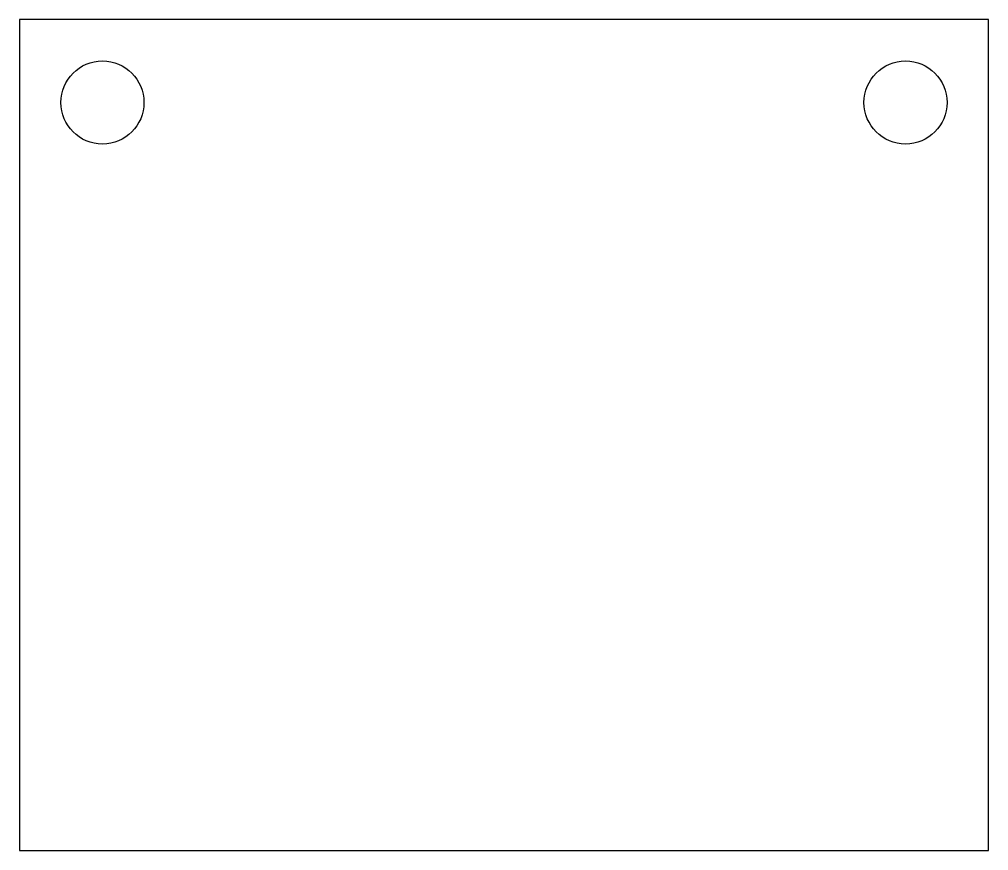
# Paper-space layout '_Front' of a CAD drawing. Header units: millimetres. Extents: x -13.2 to 21.8, y -21.9 to 8.1.
import ezdxf

# ---------------------------------------------------------------- set-up
doc = ezdxf.new("R2010")
doc.units = ezdxf.units.MM

psp = doc.layouts.new('_Front')

# ---------------------------------------------------------------- linework, layer by layer
at = {"color": 7, "linetype": 'Continuous', "lineweight": 25}
for p, q in [((21.8, 8.063), (-13.2, 8.063)), ((-13.2, 8.063), (-13.2, -21.937)), ((21.8, -21.937), (21.8, 8.063)), ((-13.2, -21.937), (21.8, -21.937))]:
    psp.add_line(p, q, dxfattribs=at)
for centre in [(-10.2, 5.063), (18.8, 5.063)]:
    psp.add_circle(centre, 1.5, dxfattribs=at)

doc.saveas('drawing.dxf')
